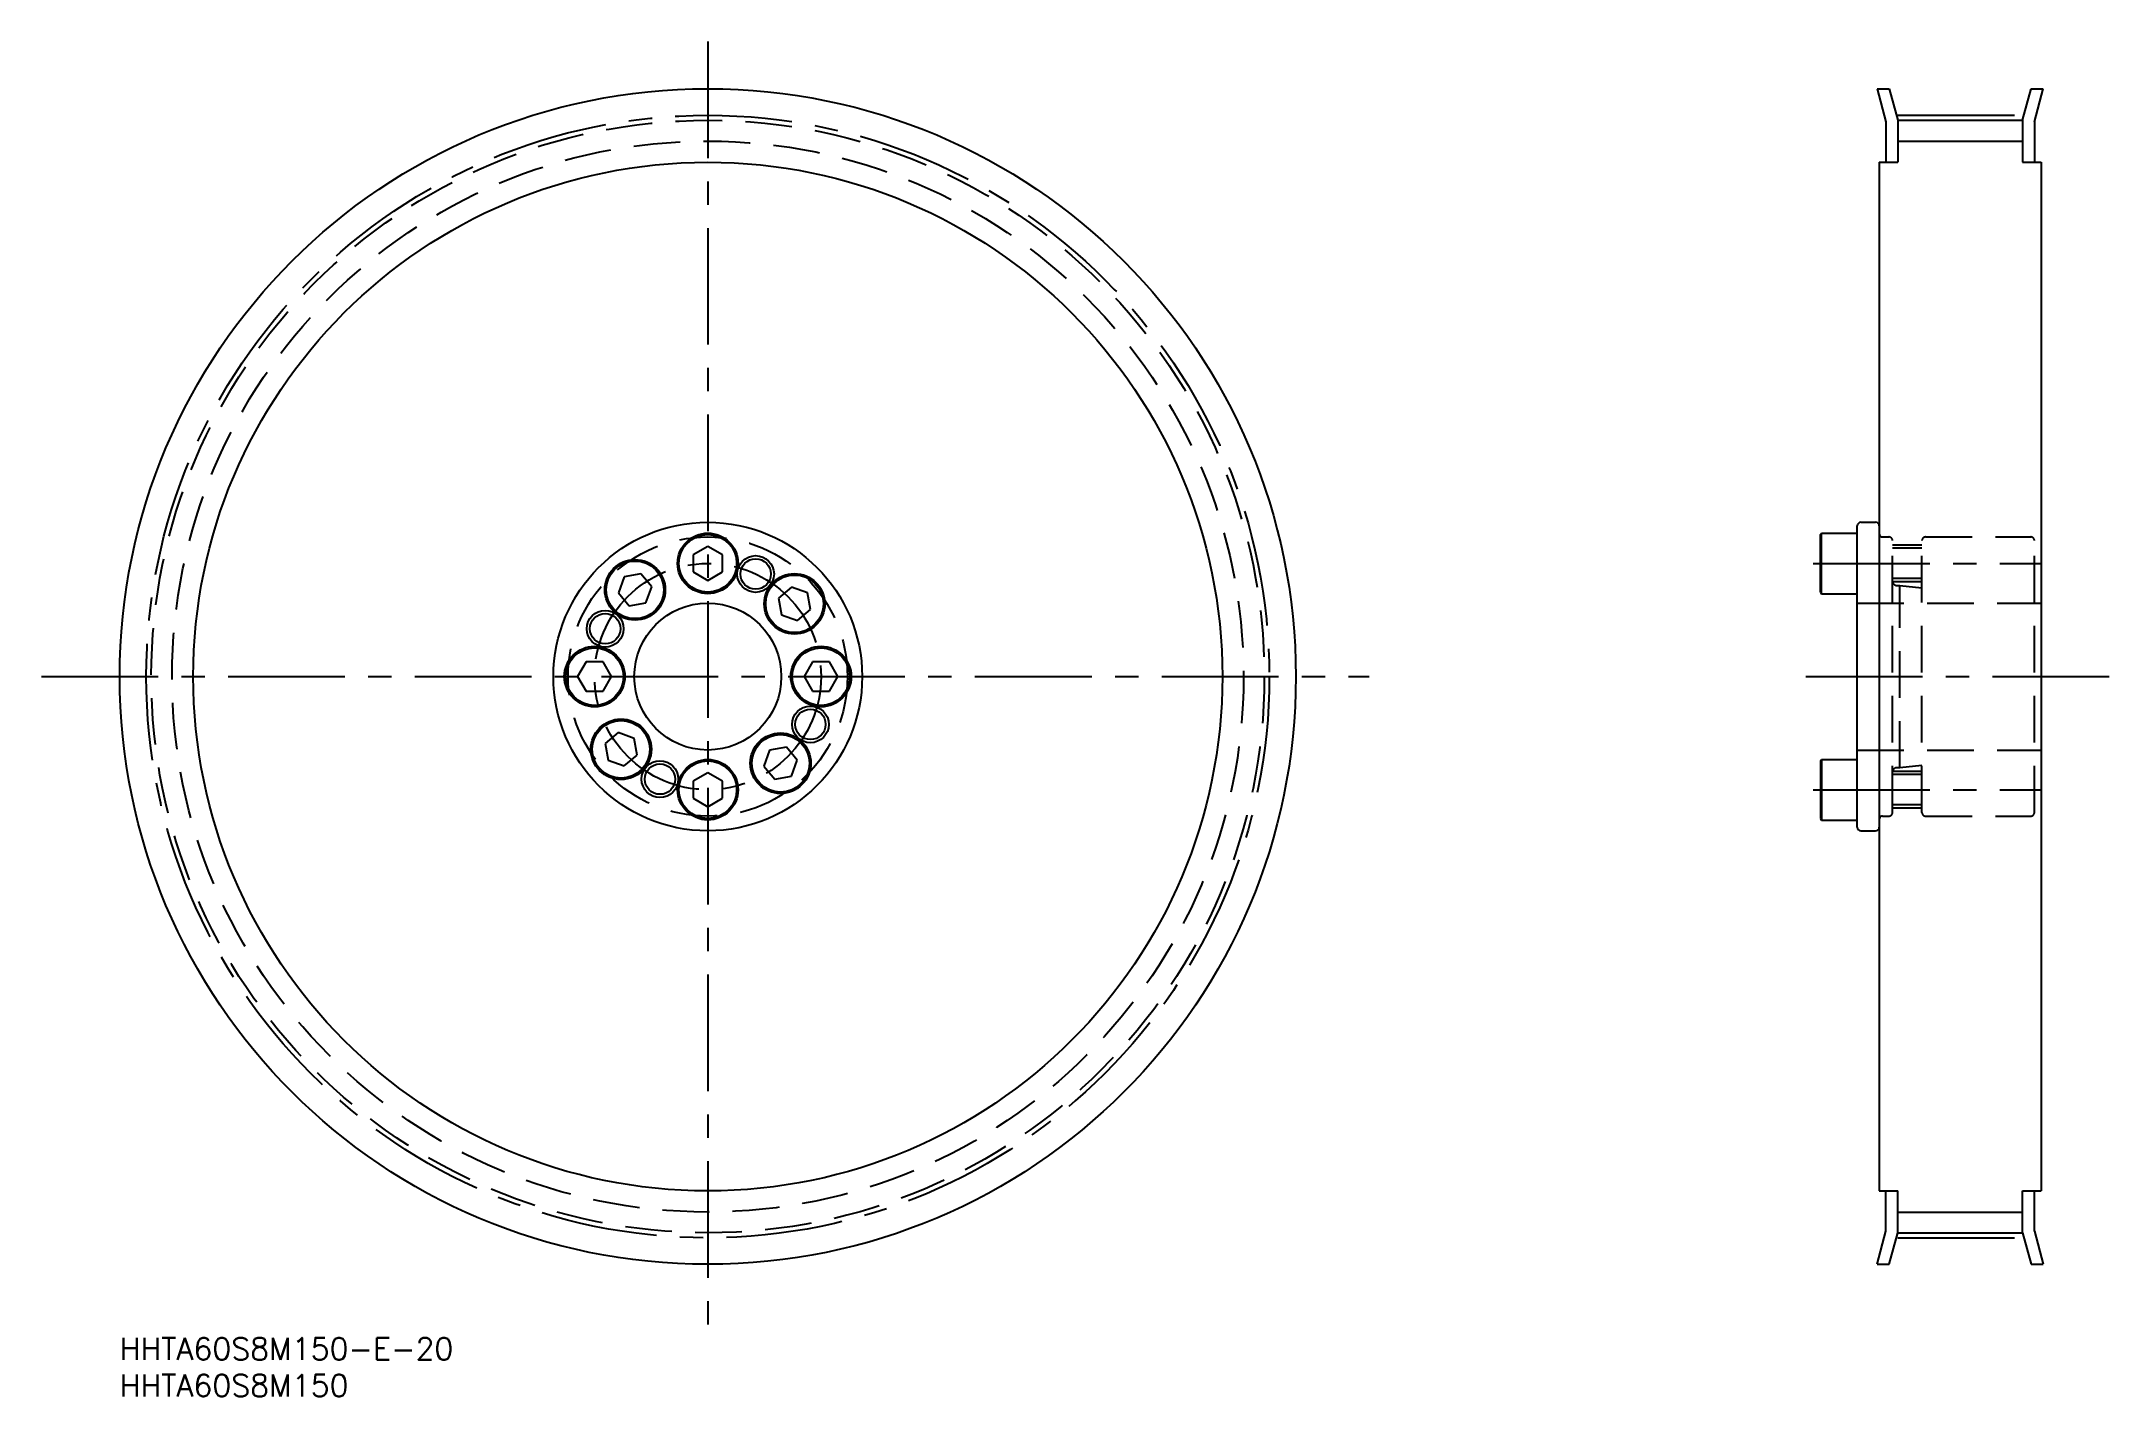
# Model space of a CAD drawing. Extents: x -11 to 271, y -8 to 176.
import ezdxf

# ---------------------------------------------------------------- set-up
doc = ezdxf.new("R2010")
doc.units = 0
doc.header["$LTSCALE"] = 0.5
doc.linetypes.add('CENTER', pattern=[50.8, 31.75, -6.35, 6.35, -6.35])
doc.linetypes.add('DASHED', pattern=[19.05, 12.7, -6.35])
for name, color, linetype in [('MSM_CENTER', 1, 'CENTER'), ('MSM_CONTINUOUS', 7, 'CONTINUOUS'), ('MSM_DASHED', 4, 'DASHED'), ('MSM_NARROW', 5, 'CONTINUOUS'), ('MSM_PART_NUMBER', 7, 'CONTINUOUS')]:
    doc.layers.add(name, color=color, linetype=linetype)
doc.styles.get("Standard").update_dxf_attribs({"font": 'txt.shx', "height": 3, "bigfont": 'bigfont.shx'})

# ---------------------------------------------------------------- blocks, each defined once
blk = doc.blocks.new('*U2')
at = {"layer": 'MSM_PART_NUMBER'}
blk.add_text('HHTA60S8M150-E-20', height=3, dxfattribs=at).set_placement((0, -3))
blk = doc.blocks.new('*U3')
at = {"layer": 'MSM_PART_NUMBER'}
blk.add_text('HHTA60S8M150', height=3, dxfattribs=at).set_placement((0, -8))

msp = doc.modelspace()

# ---------------------------------------------------------------- linework, layer by layer
at = {"layer": 'MSM_CENTER'}
for p, q in [((80, 176.45), (80, 1.23)), ((241.88, 166.39), (258.88, 166.39)), ((230.38, 105.4), (261.48, 105.4)), ((-10.65, 90), (169.98, 90)), ((229.38, 90), (271.38, 90)), ((230.38, 74.6), (261.48, 74.6)), ((241.88, 13.6), (258.88, 13.6))]:
    msp.add_line(p, q, dxfattribs=at)
for radius in [76.39, 15.4]:
    msp.add_circle((80, 90), radius, dxfattribs=at)
at = {"layer": 'MSM_CONTINUOUS'}
for p, q in [((239.07, 170), (240.73, 170)), ((239.07, 170), (240.28, 165.5)), ((240.73, 170), (241.88, 165.71)), ((258.88, 165.71), (260.03, 170)), ((260.03, 170), (261.69, 170)), ((260.48, 165.5), (261.69, 170)), ((240.28, 165.5), (240.28, 160)), ((241.88, 165.71), (258.88, 165.71)), ((241.88, 165.71), (241.88, 160)), ((258.88, 165.71), (258.88, 160)), ((260.48, 165.5), (260.48, 160)), ((239.38, 160), (239.38, 20)), ((239.38, 160), (241.88, 160)), ((258.88, 160), (261.38, 160)), ((261.38, 160), (261.38, 20)), ((236.38, 69.5), (236.38, 110.5)), ((236.88, 111), (238.88, 111)), ((80, 107.71), (78, 106.55)), ((82, 106.55), (80, 107.71)), ((231.38, 109.32), (231.5, 109.52)), ((231.38, 101.48), (231.38, 109.32)), ((231.5, 109.52), (236.38, 109.52)), ((231.5, 101.27), (231.5, 109.52)), ((78, 106.55), (78, 104.25)), ((81, 107.13), (81, 107.13)), ((81.5, 106.84), (81.5, 106.84)), ((82, 104.25), (82, 106.55)), ((68.62, 103.57), (67.83, 101.4)), ((70.89, 103.97), (68.62, 103.57)), ((72.38, 102.2), (70.89, 103.97)), ((71.59, 100.03), (72.38, 102.2)), ((78, 104.25), (80, 103.09)), ((80, 103.09), (82, 104.25)), ((91.4, 102.17), (89.63, 100.69)), ((93.57, 101.38), (91.4, 102.17)), ((67.83, 101.4), (69.31, 99.63)), ((69.31, 99.63), (71.59, 100.03)), ((89.63, 100.69), (90.03, 98.41)), ((92.2, 97.62), (93.97, 99.11)), ((93.97, 99.11), (93.57, 101.38)), ((231.38, 101.48), (231.5, 101.27)), ((231.5, 101.27), (236.38, 101.27)), ((90.03, 98.41), (92.2, 97.62)), ((63.45, 92), (62.29, 90)), ((65.75, 92), (63.45, 92)), ((66.91, 90), (65.75, 92)), ((94.25, 92), (93.09, 90)), ((96.55, 92), (94.25, 92)), ((97.71, 90), (96.55, 92)), ((62.29, 90), (63.45, 88)), ((63.45, 88), (65.75, 88)), ((65.75, 88), (66.91, 90)), ((93.09, 90), (94.25, 88)), ((94.25, 88), (96.55, 88)), ((96.55, 88), (97.71, 90)), ((261.38, 90), (261.38, 90)), ((67.8, 82.38), (66.03, 80.89)), ((69.97, 81.59), (67.8, 82.38)), ((66.03, 80.89), (66.43, 78.62)), ((68.6, 77.83), (70.37, 79.31)), ((70.37, 79.31), (69.97, 81.59)), ((88.41, 79.97), (87.62, 77.8)), ((90.69, 80.37), (88.41, 79.97)), ((92.17, 78.6), (90.69, 80.37)), ((66.43, 78.62), (68.6, 77.83)), ((80, 76.91), (78, 75.75)), ((82, 75.75), (80, 76.91)), ((87.62, 77.8), (89.11, 76.03)), ((89.11, 76.03), (91.38, 76.43)), ((91.38, 76.43), (92.17, 78.6)), ((231.38, 78.52), (231.5, 78.72)), ((231.38, 78.52), (231.38, 70.68)), ((231.5, 78.72), (236.38, 78.72)), ((231.5, 78.72), (231.5, 70.47)), ((78, 75.75), (78, 73.45)), ((78, 73.45), (80, 72.29)), ((80, 72.29), (82, 73.45)), ((82, 73.45), (82, 75.75)), ((231.38, 70.68), (231.5, 70.47)), ((231.5, 70.47), (236.38, 70.47)), ((236.88, 69), (238.88, 69)), ((239.38, 20), (241.88, 20)), ((240.28, 14.5), (240.28, 20)), ((241.88, 14.29), (241.88, 20)), ((258.88, 20), (261.38, 20)), ((258.88, 14.29), (258.88, 20)), ((260.48, 14.5), (260.48, 20)), ((239.07, 10), (240.28, 14.5)), ((240.73, 10), (241.88, 14.29)), ((241.88, 14.29), (258.88, 14.29)), ((258.88, 14.29), (260.03, 10)), ((260.48, 14.5), (261.69, 10)), ((239.07, 10), (240.73, 10)), ((260.03, 10), (261.69, 10))]:
    msp.add_line(p, q, dxfattribs=at)
for centre, radius in [((80, 90), 80), ((80, 90), 70), ((80, 90), 21), ((80, 105.4), 4.12), ((80, 105.4), 3.92), ((70.1, 101.8), 4.12), ((70.1, 101.8), 3.92), ((86.51, 103.96), 2.07), ((91.8, 99.9), 4.12), ((91.8, 99.9), 3.92), ((80, 90), 10), ((66.04, 96.51), 2.07), ((64.6, 90), 4.12), ((64.6, 90), 3.92), ((95.4, 90), 4.12), ((95.4, 90), 3.92), ((93.96, 83.49), 2.07), ((68.2, 80.1), 4.12), ((68.2, 80.1), 3.92), ((89.9, 78.2), 4.12), ((89.9, 78.2), 3.92), ((73.49, 76.04), 2.07), ((80, 74.6), 4.12), ((80, 74.6), 3.92)]:
    msp.add_circle(centre, radius, dxfattribs=at)
for centre, start, end in [((236.88, 110.5), 90, 180), ((238.88, 110.5), 0, 90), ((236.88, 69.5), 180, 270), ((238.88, 69.5), 270, 0)]:
    msp.add_arc(centre, 0.5, start, end, dxfattribs=at)
at = {"layer": 'MSM_DASHED'}
for p, q in [((239.79, 109), (240.68, 109)), ((241.18, 71.5), (241.18, 108.5)), ((245.18, 107.9), (241.18, 107.9)), ((245.18, 107.47), (241.18, 107.47)), ((245.18, 71.5), (245.18, 108.5)), ((245.68, 109), (259.98, 109)), ((260.48, 71.5), (260.48, 108.5)), ((245.18, 103.33), (241.18, 103.33)), ((245.18, 102.9), (241.18, 102.9)), ((241.78, 102.4), (242.18, 102.4)), ((242.18, 77.6), (242.18, 102.4)), ((242.18, 102.4), (245.18, 102.07)), ((236.38, 100), (261.38, 100)), ((261.38, 90), (261.38, 90)), ((236.38, 80), (261.38, 80)), ((245.18, 77.1), (241.18, 77.1)), ((245.18, 76.67), (241.18, 76.67)), ((241.78, 77.6), (242.18, 77.6)), ((242.18, 77.6), (245.18, 77.93)), ((239.79, 71), (240.68, 71)), ((245.18, 72.53), (241.18, 72.53)), ((245.18, 72.1), (241.18, 72.1)), ((245.68, 71), (259.98, 71))]:
    msp.add_line(p, q, dxfattribs=at)
for radius in [75.71, 72.88, 19]:
    msp.add_circle((80, 90), radius, dxfattribs=at)
for centre, radius, start, end in [((239.79, 109.41), 0.41, 180, 270), ((240.68, 108.5), 0.5, 0, 90), ((245.68, 108.5), 0.5, 90, 180), ((259.98, 108.5), 0.5, 0, 90), ((241.78, 103), 0.6, 180.0007, 270), ((241.78, 77), 0.6, 90, 179.9993), ((239.79, 70.59), 0.41, 90, 180), ((240.68, 71.5), 0.5, 270, 0), ((245.68, 71.5), 0.5, 180, 270), ((259.98, 71.5), 0.5, 270, 0)]:
    msp.add_arc(centre, radius, start, end, dxfattribs=at)
at = {"layer": 'MSM_NARROW'}
for p, q in [((241.88, 162.88), (258.88, 162.88)), ((241.88, 17.12), (258.88, 17.12))]:
    msp.add_line(p, q, dxfattribs=at)
for centre in [(86.51, 103.96), (66.04, 96.51), (93.96, 83.49), (73.49, 76.04)]:
    msp.add_circle(centre, 2.5, dxfattribs=at)

# ---------------------------------------------------------------- block references
at = {"layer": 'MSM_CONTINUOUS'}
for name in ['*U2', '*U3']:
    msp.add_blockref(name, (0, 0), dxfattribs=at)

doc.saveas('drawing.dxf')
